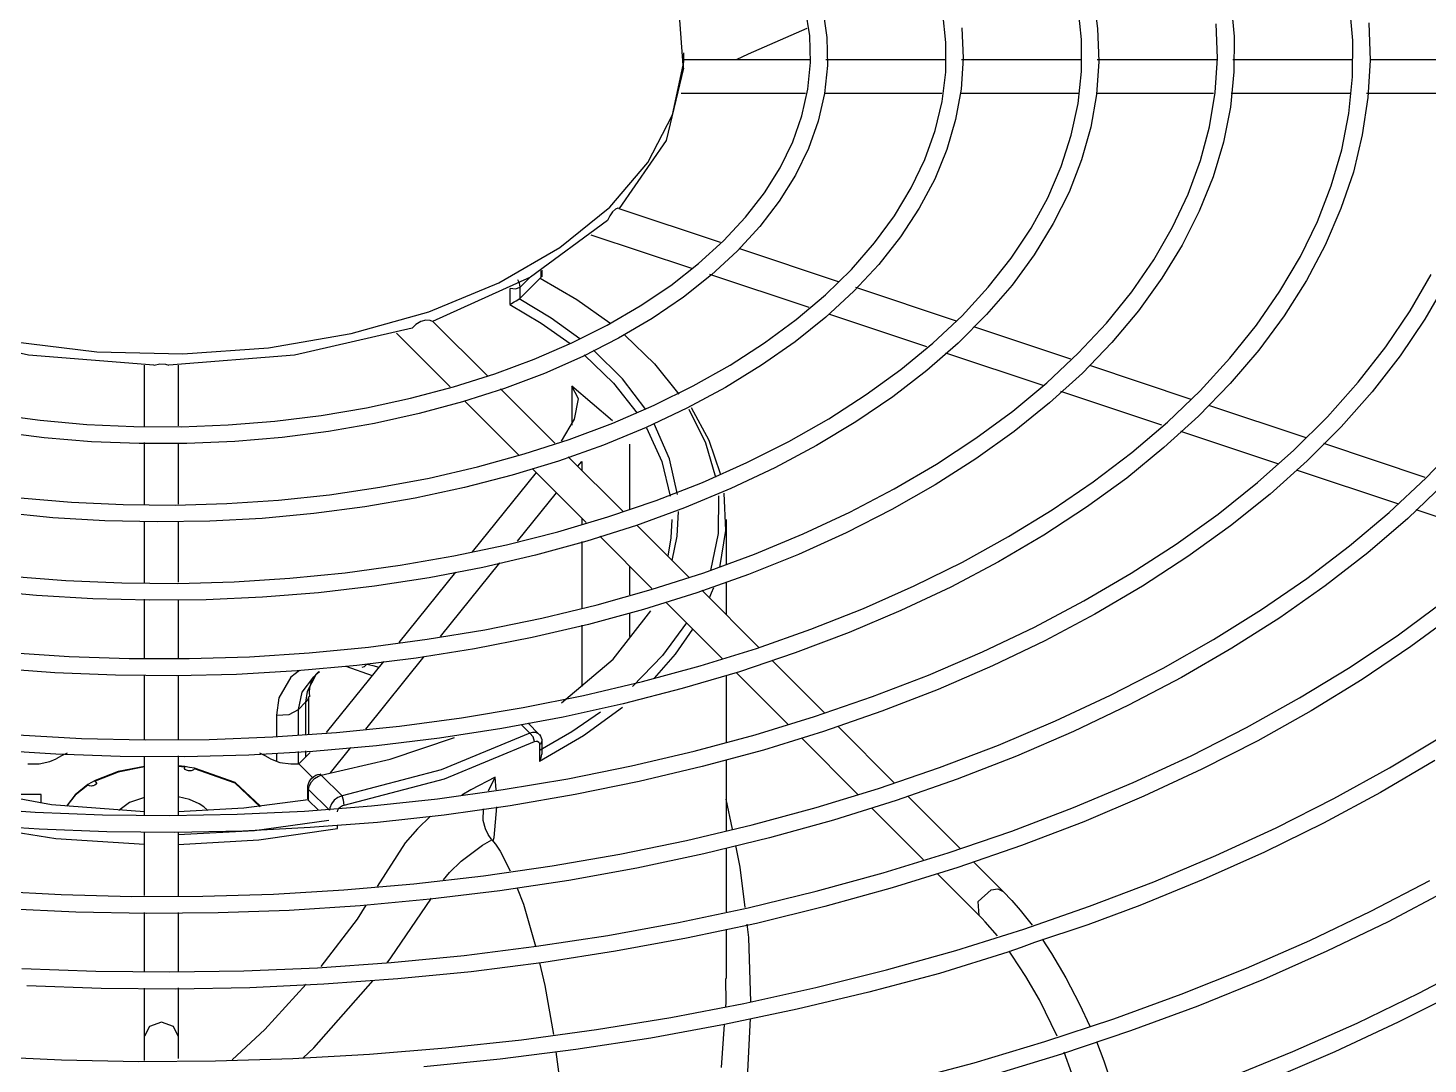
# Model space of a CAD drawing. Extents: x 594 to 813, y 174 to 240.
# Drawn here: x 759.609 to 760.645, y 205.026 to 205.793 of the extents above; entities that cross this region are included whole.
import ezdxf

# ---------------------------------------------------------------- set-up
doc = ezdxf.new("R2010")
doc.units = 0
doc.header["$MEASUREMENT"] = 0
doc.layers.add('AC.REF(S). PIPING', color=3, linetype='CONTINUOUS', lineweight=30)
doc.layers.add('LG-Product', color=3, linetype='CONTINUOUS')

# ---------------------------------------------------------------- blocks, each defined once
blk = doc.blocks.new('UW1-4')
at = {"layer": 'LG-Product', "color": 3, "linetype": 'Continuous'}
for p, q in [((3278.16, 4517.88), (3278.4, 4520.58)), ((3287.19, 4520.77), (3286.95, 4518.16)), ((3297.37, 4521.2), (3297.04, 4518.76)), ((3298.24, 4517.95), (3298.49, 4520.32)), ((3308.26, 4517.72), (3308.5, 4519.9)), ((3317.36, 4520.16), (3317.07, 4518.09)), ((3318.33, 4518.21), (3318.65, 4520.19)), ((3327.7, 4516.04), (3327.97, 4519.72)), ((3276.98, 4519.17), (3276.89, 4516.4)), ((3288.18, 4516.57), (3288.26, 4519.11)), ((3297.04, 4518.76), (3296.95, 4516.32)), ((3307.09, 4518.81), (3306.98, 4516.55)), ((3322.87, 4516.88), (3318.52, 4518.77)), ((3278.18, 4515.17), (3278.16, 4517.88)), ((3286.95, 4518.16), (3286.96, 4515.55)), ((3298.24, 4515.58), (3298.24, 4517.95)), ((3308.27, 4515.53), (3308.26, 4517.72)), ((3317.07, 4518.09), (3317.03, 4516.02)), ((3318.28, 4516.23), (3318.33, 4518.21)), ((3276.9, 4516.47), (3268.23, 4516.47)), ((3276.89, 4516.4), (3277.05, 4513.64)), ((3287.04, 4516.47), (3278.24, 4516.47)), ((3288.34, 4514.03), (3288.18, 4516.57)), ((3297.08, 4516.47), (3288.19, 4516.47)), ((3296.95, 4516.32), (3297.13, 4513.87)), ((3307.11, 4516.47), (3298.28, 4516.47)), ((3306.98, 4516.55), (3307.13, 4514.28)), ((3317.14, 4516.47), (3308.32, 4516.47)), ((3318.47, 4514.26), (3318.28, 4516.23)), ((3327.67, 4516.47), (3318.3, 4516.47)), ((3323.75, 4516.46), (3322.87, 4516.88)), ((3327.67, 4516.96), (3327.67, 4516.23)), ((3327.67, 4515.83), (3327.67, 4516.23)), ((3278.46, 4512.47), (3278.18, 4515.17)), ((3286.96, 4515.55), (3287.22, 4512.94)), ((3298.49, 4513.21), (3298.24, 4515.58)), ((3308.54, 4513.36), (3308.27, 4515.53)), ((3317.03, 4516.02), (3317.25, 4513.96)), ((3327.67, 4515.82), (3327.67, 4515.83)), ((3327.67, 4515.82), (3328.95, 4510.46)), ((3328.49, 4512.38), (3327.7, 4516.04)), ((3307.13, 4514.28), (3307.54, 4512.03)), ((3318.91, 4512.3), (3318.47, 4514.26)), ((3268.3, 4513.96), (3277.14, 4513.96)), ((3277.05, 4513.64), (3277.46, 4510.88)), ((3278.38, 4513.96), (3287.17, 4513.96)), ((3288.76, 4511.49), (3288.34, 4514.03)), ((3288.48, 4513.96), (3297.12, 4513.96)), ((3297.13, 4513.87), (3297.55, 4511.45)), ((3298.49, 4513.96), (3307.21, 4513.96)), ((3298.99, 4510.86), (3298.49, 4513.21)), ((3309.06, 4511.2), (3308.54, 4513.36)), ((3308.56, 4513.96), (3317.24, 4513.96)), ((3317.25, 4513.96), (3317.71, 4511.91)), ((3318.64, 4513.96), (3327.85, 4513.96)), ((3278.98, 4509.79), (3278.46, 4512.47)), ((3287.22, 4512.94), (3287.74, 4510.35)), ((3319.59, 4510.37), (3318.91, 4512.3)), ((3330.31, 4508.85), (3328.49, 4512.38)), ((3289.42, 4508.99), (3288.76, 4511.49)), ((3297.55, 4511.45), (3298.23, 4509.04)), ((3307.54, 4512.03), (3308.19, 4509.81)), ((3309.82, 4509.07), (3309.06, 4511.2)), ((3317.71, 4511.91), (3318.43, 4509.89)), ((3277.46, 4510.88), (3278.12, 4508.14)), ((3287.74, 4510.35), (3288.5, 4507.78)), ((3299.74, 4508.54), (3298.99, 4510.86)), ((3320.52, 4508.46), (3319.59, 4510.37)), ((3328.95, 4510.46), (3332.42, 4505.43)), ((3279.76, 4507.12), (3278.98, 4509.79)), ((3290.34, 4506.5), (3289.42, 4508.99)), ((3298.23, 4509.04), (3299.15, 4506.66)), ((3308.19, 4509.81), (3309.09, 4507.61)), ((3310.82, 4506.96), (3309.82, 4509.07)), ((3318.43, 4509.89), (3319.39, 4507.91)), ((3278.12, 4508.14), (3279.04, 4505.43)), ((3300.73, 4506.24), (3299.74, 4508.54)), ((3321.69, 4506.6), (3320.52, 4508.46)), ((3333.11, 4505.54), (3330.31, 4508.85)), ((3280.78, 4504.49), (3279.76, 4507.12)), ((3288.5, 4507.78), (3289.52, 4505.24)), ((3309.09, 4507.61), (3310.23, 4505.46)), ((3312.06, 4504.9), (3310.82, 4506.96)), ((3319.39, 4507.91), (3320.59, 4505.98)), ((3291.49, 4504.05), (3290.34, 4506.5)), ((3299.15, 4506.66), (3300.32, 4504.32)), ((3301.96, 4503.98), (3300.73, 4506.24)), ((3320.59, 4505.98), (3322.03, 4504.1)), ((3323.09, 4504.79), (3321.69, 4506.6)), ((3279.04, 4505.43), (3280.2, 4502.74)), ((3289.52, 4505.24), (3290.78, 4502.74)), ((3310.23, 4505.46), (3311.62, 4503.35)), ((3313.54, 4502.89), (3312.06, 4504.9)), ((3332.46, 4505.44), (3324.95, 4502.94)), ((3332.46, 4505.44), (3332.52, 4505.46)), ((3332.52, 4505.46), (3332.71, 4505.39)), ((3332.71, 4505.39), (3332.92, 4505.2)), ((3332.92, 4505.2), (3333.12, 4504.9)), ((3336.82, 4502.55), (3333.11, 4505.54)), ((3333.12, 4504.9), (3333.29, 4504.56)), ((3282.04, 4501.88), (3280.78, 4504.49)), ((3292.89, 4501.64), (3291.49, 4504.05)), ((3300.32, 4504.32), (3301.73, 4502.02)), ((3303.44, 4501.77), (3301.96, 4503.98)), ((3322.03, 4504.1), (3323.7, 4502.28)), ((3324.71, 4503.04), (3323.09, 4504.79)), ((3333.29, 4504.56), (3338.98, 4500.37)), ((3280.2, 4502.74), (3281.6, 4500.11)), ((3290.78, 4502.74), (3292.28, 4500.28)), ((3311.62, 4503.35), (3313.23, 4501.3)), ((3315.25, 4500.94), (3313.54, 4502.89)), ((3326.56, 4501.36), (3324.71, 4503.04)), ((3327.05, 4501), (3334.5, 4503.48)), ((3283.55, 4499.32), (3282.04, 4501.88)), ((3301.73, 4502.02), (3303.37, 4499.78)), ((3305.14, 4499.61), (3303.44, 4501.77)), ((3323.54, 4502.47), (3316.24, 4500.04)), ((3323.7, 4502.28), (3325.59, 4500.54)), ((3341.33, 4499.94), (3336.82, 4502.55)), ((3294.52, 4499.28), (3292.89, 4501.64)), ((3313.23, 4501.3), (3315.08, 4499.32)), ((3317.18, 4499.05), (3315.25, 4500.94)), ((3328.61, 4499.75), (3326.56, 4501.36)), ((3338.15, 4500.87), (3338.15, 4500.39)), ((3338.22, 4500.83), (3338.22, 4500.34)), ((3271.23, 4500.01), (3272.83, 4497.25)), ((3273.93, 4497.86), (3272.36, 4500.57)), ((3281.6, 4500.11), (3283.24, 4497.51)), ((3292.28, 4500.28), (3294.01, 4497.88)), ((3303.37, 4499.78), (3305.25, 4497.6)), ((3318.37, 4498.11), (3325.72, 4500.56)), ((3325.59, 4500.54), (3327.68, 4498.88)), ((3330.87, 4498.24), (3328.61, 4499.75)), ((3338.27, 4500.29), (3335.56, 4498.71)), ((3338.22, 4500.34), (3338.27, 4500.29)), ((3338.27, 4500.29), (3339.76, 4498.81)), ((3338.98, 4500.37), (3346.23, 4497.08)), ((3339.76, 4499.63), (3339.05, 4500.33)), ((3339.76, 4499.63), (3339.8, 4499.92)), ((3339.8, 4499.92), (3339.92, 4500.17)), ((3346.52, 4497.8), (3341.33, 4499.94)), ((3285.29, 4496.81), (3283.55, 4499.32)), ((3296.39, 4496.97), (3294.52, 4499.28)), ((3307.07, 4497.51), (3305.14, 4499.61)), ((3314.94, 4499.61), (3307.51, 4497.13)), ((3315.08, 4499.32), (3317.15, 4497.41)), ((3319.33, 4497.24), (3317.18, 4499.05)), ((3327.68, 4498.88), (3329.98, 4497.31)), ((3335.56, 4498.71), (3333.11, 4496.98)), ((3337.47, 4497.33), (3339.83, 4498.75)), ((3339.76, 4498.81), (3339.76, 4499.63)), ((3340.1, 4499.49), (3339.76, 4499.63)), ((3339.79, 4498.78), (3339.76, 4498.81)), ((3339.83, 4498.75), (3339.79, 4498.78)), ((3339.93, 4498.69), (3339.83, 4498.75)), ((3340.04, 4498.62), (3339.93, 4498.69)), ((3340.2, 4498.53), (3340.04, 4498.62)), ((3340.5, 4499.54), (3340.1, 4499.49)), ((3340.53, 4499.52), (3340.53, 4498.33)), ((3275.73, 4495.2), (3273.93, 4497.86)), ((3294.01, 4497.88), (3295.98, 4495.54)), ((3305.25, 4497.6), (3307.35, 4495.49)), ((3309.68, 4495.21), (3316.93, 4497.62)), ((3333.31, 4496.81), (3330.87, 4498.24)), ((3340.53, 4498.33), (3338.19, 4496.95)), ((3340.39, 4498.41), (3340.2, 4498.53)), ((3340.53, 4498.33), (3340.39, 4498.41)), ((3340.53, 4498.33), (3340.53, 4498.33)), ((3352.25, 4496.19), (3346.52, 4497.8)), ((3272.83, 4497.25), (3274.66, 4494.53)), ((3283.24, 4497.51), (3285.12, 4494.97)), ((3287.26, 4494.36), (3285.29, 4496.81)), ((3298.48, 4494.73), (3296.39, 4496.97)), ((3306.23, 4496.7), (3299.04, 4494.31)), ((3309.22, 4495.49), (3307.07, 4497.51)), ((3317.15, 4497.41), (3319.42, 4495.58)), ((3321.67, 4495.5), (3319.33, 4497.24)), ((3329.98, 4497.31), (3332.47, 4495.85)), ((3335.93, 4495.5), (3333.31, 4496.81)), ((3335.35, 4495.8), (3337.47, 4497.33)), ((3338.19, 4496.95), (3336.06, 4495.46)), ((3346.21, 4497.09), (3342.16, 4493.05)), ((3346.23, 4497.08), (3346.41, 4497.15)), ((3346.41, 4497.15), (3346.74, 4497.17)), ((3346.74, 4497.17), (3347.11, 4497.07)), ((3347.11, 4497.07), (3347.46, 4496.86)), ((3347.46, 4496.86), (3347.74, 4496.58)), ((3347.74, 4496.58), (3356.45, 4494.58)), ((3376.13, 4494.58), (3384.84, 4496.58)), ((3295.98, 4495.54), (3298.17, 4493.27)), ((3307.35, 4495.49), (3309.67, 4493.46)), ((3311.59, 4493.53), (3309.22, 4495.49)), ((3319.42, 4495.58), (3321.9, 4493.84)), ((3324.22, 4493.86), (3321.67, 4495.5)), ((3332, 4496.07), (3329.81, 4493.95)), ((3332.47, 4495.85), (3335.13, 4494.49)), ((3338.71, 4494.29), (3335.93, 4495.5)), ((3344.92, 4492.25), (3348.89, 4496.23)), ((3358.37, 4495.13), (3352.25, 4496.19)), ((3377.31, 4495.59), (3371.07, 4494.83)), ((3274.66, 4494.53), (3276.72, 4491.88)), ((3277.77, 4492.59), (3275.73, 4495.2)), ((3285.12, 4494.97), (3287.24, 4492.49)), ((3300.79, 4492.55), (3298.48, 4494.73)), ((3301.07, 4492.34), (3308.27, 4494.74)), ((3332.19, 4492.83), (3334.34, 4494.96)), ((3335.02, 4494.61), (3332.84, 4492.51)), ((3335.13, 4494.49), (3337.95, 4493.24)), ((3356.45, 4494.58), (3365.74, 4493.84)), ((3364.7, 4494.68), (3358.37, 4495.13)), ((3371.07, 4494.83), (3364.7, 4494.68)), ((3366.84, 4493.84), (3376.13, 4494.58)), ((3289.46, 4491.96), (3287.26, 4494.36)), ((3297.65, 4493.84), (3290.15, 4491.34)), ((3309.67, 4493.46), (3312.19, 4491.51)), ((3314.16, 4491.67), (3311.59, 4493.53)), ((3321.9, 4493.84), (3324.57, 4492.2)), ((3326.95, 4492.32), (3324.22, 4493.86)), ((3329.81, 4493.95), (3328.01, 4491.71)), ((3341.63, 4493.2), (3338.71, 4494.29)), ((3365.04, 4493.85), (3365.04, 4489.37)), ((3366, 4493.92), (3365.74, 4493.84)), ((3366.42, 4493.94), (3366, 4493.92)), ((3366.83, 4493.85), (3366.42, 4493.94)), ((3366.84, 4493.84), (3366.83, 4493.85)), ((3367.55, 4489.33), (3367.55, 4493.85)), ((3280.03, 4490.04), (3277.77, 4492.59)), ((3287.24, 4492.49), (3289.57, 4490.09)), ((3298.17, 4493.27), (3300.59, 4491.07)), ((3303.32, 4490.46), (3300.79, 4492.55)), ((3330.47, 4490.58), (3332.19, 4492.83)), ((3332.84, 4492.51), (3331.09, 4490.29)), ((3337.95, 4493.24), (3340.92, 4492.12)), ((3344.69, 4492.24), (3341.63, 4493.2)), ((3276.72, 4491.88), (3279.02, 4489.29)), ((3291.88, 4489.64), (3289.46, 4491.96)), ((3292.28, 4489.41), (3299.77, 4491.91)), ((3312.19, 4491.51), (3314.92, 4489.66)), ((3316.92, 4489.89), (3314.16, 4491.67)), ((3324.57, 4492.2), (3327.42, 4490.67)), ((3329.85, 4490.89), (3326.95, 4492.32)), ((3332.93, 4489.73), (3335.94, 4492.3)), ((3335.45, 4491.37), (3335.94, 4492.3)), ((3335.74, 4489.86), (3335.45, 4491.37)), ((3335.94, 4492.3), (3335.94, 4489.41)), ((3341.22, 4492.1), (3337.19, 4488.07)), ((3340.92, 4492.12), (3344.01, 4491.13)), ((3347.86, 4491.4), (3344.69, 4492.24)), ((3351.13, 4490.7), (3347.86, 4491.4)), ((3288.83, 4490.9), (3281.63, 4488.5)), ((3300.59, 4491.07), (3303.21, 4488.95)), ((3306.04, 4488.44), (3303.32, 4490.46)), ((3325.78, 4488.29), (3327.07, 4490.7)), ((3327.28, 4490.6), (3326.05, 4488.11)), ((3327.42, 4490.67), (3330.43, 4489.25)), ((3332.91, 4489.56), (3329.85, 4490.89)), ((3339.84, 4487.18), (3343.85, 4491.18)), ((3344.01, 4491.13), (3347.22, 4490.27)), ((3354.48, 4490.14), (3351.13, 4490.7)), ((3279.02, 4489.29), (3281.54, 4486.77)), ((3282.52, 4487.57), (3280.03, 4490.04)), ((3289.57, 4490.09), (3292.13, 4487.75)), ((3294.52, 4487.39), (3291.88, 4489.64)), ((3314.92, 4489.66), (3317.83, 4487.9)), ((3319.87, 4488.21), (3316.92, 4489.89)), ((3328.7, 4486.93), (3329.83, 4489.52)), ((3336.12, 4488.36), (3332.91, 4489.56)), ((3336.7, 4488.24), (3335.74, 4489.86)), ((3347.22, 4490.27), (3350.53, 4489.54)), ((3350.53, 4489.54), (3353.92, 4488.95)), ((3357.9, 4489.72), (3354.48, 4490.14)), ((3361.35, 4489.44), (3357.9, 4489.72)), ((3364.84, 4489.3), (3361.35, 4489.44)), ((3368.33, 4489.32), (3364.84, 4489.3)), ((3371.81, 4489.47), (3368.33, 4489.32)), ((3375.26, 4489.78), (3371.81, 4489.47)), ((3378.66, 4490.22), (3375.26, 4489.78)), ((3283.72, 4486.56), (3290.89, 4488.95)), ((3303.21, 4488.95), (3306.04, 4486.93)), ((3308.97, 4486.52), (3306.04, 4488.44)), ((3324.94, 4485.81), (3325.78, 4488.29)), ((3330.42, 4489.21), (3329.28, 4486.72)), ((3330.43, 4489.25), (3333.6, 4487.94)), ((3339.46, 4487.28), (3336.12, 4488.36)), ((3353.92, 4488.95), (3357.37, 4488.51)), ((3357.37, 4488.51), (3360.87, 4488.21)), ((3371.46, 4488.19), (3374.96, 4488.48)), ((3374.96, 4488.48), (3378.42, 4488.92)), ((3272.73, 4485.52), (3270.22, 4488.15)), ((3280.32, 4488.07), (3272.83, 4485.57)), ((3285.22, 4485.16), (3282.52, 4487.57)), ((3292.13, 4487.75), (3294.89, 4485.5)), ((3297.36, 4485.23), (3294.52, 4487.39)), ((3317.83, 4487.9), (3320.92, 4486.26)), ((3322.99, 4486.64), (3319.87, 4488.21)), ((3326.05, 4488.11), (3325.3, 4485.57)), ((3331.64, 4483.22), (3331.64, 4488.01)), ((3333.6, 4487.94), (3336.91, 4486.76)), ((3342.92, 4486.32), (3339.46, 4487.28)), ((3360.87, 4488.21), (3364.4, 4488.06)), ((3364.4, 4488.06), (3367.93, 4488.05)), ((3365.04, 4488.07), (3365.04, 4483.58)), ((3367.55, 4483.55), (3367.55, 4488.12)), ((3367.93, 4488.05), (3371.46, 4488.19)), ((3281.54, 4486.77), (3284.27, 4484.32)), ((3306.04, 4486.93), (3309.06, 4485)), ((3312.08, 4484.7), (3308.97, 4486.52)), ((3320.92, 4486.26), (3324.18, 4484.72)), ((3326.27, 4485.18), (3322.99, 4486.64)), ((3328.12, 4484.29), (3328.7, 4486.93)), ((3329.28, 4486.72), (3328.66, 4484.16)), ((3336.2, 4487.08), (3332.17, 4483.05)), ((3334.86, 4482.2), (3338.86, 4486.2)), ((3335.49, 4486.37), (3335.19, 4486.73)), ((3335.19, 4486.73), (3335.19, 4486.08)), ((3336.91, 4486.76), (3340.34, 4485.71)), ((3346.48, 4485.5), (3342.92, 4486.32)), ((3275.47, 4482.96), (3272.73, 4485.52)), ((3274.83, 4483.59), (3282.33, 4486.09)), ((3288.13, 4482.84), (3285.22, 4485.16)), ((3294.89, 4485.5), (3297.86, 4483.34)), ((3300.39, 4483.15), (3297.36, 4485.23)), ((3329.7, 4483.84), (3326.27, 4485.18)), ((3338.58, 4485.91), (3343.31, 4480.05)), ((3340.34, 4485.71), (3343.88, 4484.8)), ((3350.13, 4484.82), (3346.48, 4485.5)), ((3271.37, 4485.12), (3274.1, 4482.5)), ((3284.27, 4484.32), (3287.22, 4481.96)), ((3309.06, 4485), (3312.26, 4483.17)), ((3315.37, 4482.98), (3312.08, 4484.7)), ((3324.18, 4484.72), (3327.59, 4483.3)), ((3324.55, 4481.63), (3324.66, 4484.39)), ((3325.09, 4484.18), (3325.1, 4481.41)), ((3339.96, 4480.83), (3337.07, 4484.41)), ((3343.88, 4484.8), (3347.52, 4484.01)), ((3353.85, 4484.27), (3350.13, 4484.82)), ((3357.62, 4483.87), (3353.85, 4484.27)), ((3266.35, 4480.77), (3273.47, 4483.14)), ((3297.86, 4483.34), (3301.02, 4481.27)), ((3303.62, 4481.17), (3300.39, 4483.15)), ((3312.26, 4483.17), (3315.63, 4481.45)), ((3327.59, 4483.3), (3331.14, 4482)), ((3333.27, 4482.62), (3329.7, 4483.84)), ((3347.52, 4484.01), (3351.24, 4483.37)), ((3351.24, 4483.37), (3355.02, 4482.87)), ((3361.44, 4483.62), (3357.62, 4483.87)), ((3365.27, 4483.5), (3361.44, 4483.62)), ((3369.11, 4483.54), (3365.27, 4483.5)), ((3372.93, 4483.72), (3369.11, 4483.54)), ((3376.73, 4484.04), (3372.93, 4483.72)), ((3274.1, 4482.5), (3277.05, 4479.97)), ((3278.42, 4480.48), (3275.47, 4482.96)), ((3291.24, 4480.61), (3288.13, 4482.84)), ((3318.82, 4481.37), (3315.37, 4482.98)), ((3324.52, 4482.43), (3324.52, 4479.14)), ((3328.14, 4481.2), (3328.04, 4483.02)), ((3328.54, 4482.43), (3328.61, 4481.07)), ((3336.96, 4481.53), (3333.27, 4482.62)), ((3335.19, 4482.53), (3335.19, 4482.09)), ((3355.02, 4482.87), (3358.85, 4482.52)), ((3358.85, 4482.52), (3362.71, 4482.31)), ((3362.71, 4482.31), (3366.59, 4482.25)), ((3365.04, 4482.31), (3365.04, 4477.79)), ((3366.59, 4482.25), (3370.47, 4482.33)), ((3367.55, 4477.76), (3367.55, 4482.32)), ((3370.47, 4482.33), (3374.32, 4482.56)), ((3374.32, 4482.56), (3378.15, 4482.94)), ((3287.22, 4481.96), (3290.37, 4479.69)), ((3301.02, 4481.27), (3304.37, 4479.3)), ((3307.03, 4479.29), (3303.62, 4481.17)), ((3315.63, 4481.45), (3319.17, 4479.85)), ((3322.43, 4479.87), (3318.82, 4481.37)), ((3324.98, 4478.88), (3324.55, 4481.63)), ((3325.1, 4481.41), (3325.67, 4478.66)), ((3331.12, 4482.01), (3327.28, 4478.17)), ((3328.51, 4479.39), (3328.14, 4481.2)), ((3328.61, 4481.07), (3328.83, 4479.71)), ((3330.01, 4477.34), (3333.86, 4481.2)), ((3331.14, 4482), (3334.82, 4480.83)), ((3340.77, 4480.56), (3336.96, 4481.53)), ((3277.05, 4479.97), (3280.2, 4477.52)), ((3281.57, 4478.08), (3278.42, 4480.48)), ((3294.55, 4478.46), (3291.24, 4480.61)), ((3334.82, 4480.83), (3338.61, 4479.79)), ((3335.19, 4480.8), (3335.19, 4475.87)), ((3344.66, 4479.74), (3340.77, 4480.56)), ((3290.37, 4479.69), (3293.71, 4477.51)), ((3304.37, 4479.3), (3307.9, 4477.44)), ((3310.61, 4477.52), (3307.03, 4479.29)), ((3319.17, 4479.85), (3322.86, 4478.36)), ((3326.18, 4478.5), (3322.43, 4479.87)), ((3331.64, 4476.85), (3331.64, 4478.98)), ((3338.61, 4479.79), (3342.51, 4478.89)), ((3345.64, 4473.79), (3341.25, 4479.24)), ((3348.64, 4479.05), (3344.66, 4479.74)), ((3352.69, 4478.5), (3348.64, 4479.05)), ((3284.92, 4475.77), (3281.57, 4478.08)), ((3298.05, 4476.42), (3294.55, 4478.46)), ((3322.86, 4478.36), (3326.68, 4477)), ((3330.06, 4477.25), (3326.18, 4478.5)), ((3342.51, 4478.89), (3346.49, 4478.13)), ((3344.53, 4478.54), (3348.74, 4473.33)), ((3346.49, 4478.13), (3350.54, 4477.5)), ((3356.79, 4478.09), (3352.69, 4478.5)), ((3360.92, 4477.83), (3356.79, 4478.09)), ((3373.37, 4477.92), (3369.22, 4477.74)), ((3377.49, 4478.24), (3373.37, 4477.92)), ((3280.2, 4477.52), (3283.56, 4475.17)), ((3293.71, 4477.51), (3297.24, 4475.44)), ((3307.9, 4477.44), (3311.59, 4475.7)), ((3314.36, 4475.86), (3310.61, 4477.52)), ((3326.32, 4477.21), (3322.09, 4472.97)), ((3324.52, 4477.81), (3324.52, 4475.41)), ((3325.59, 4477.02), (3325.44, 4477.41)), ((3325.75, 4476.64), (3325.59, 4477.02)), ((3326.68, 4477), (3330.63, 4475.77)), ((3334.06, 4476.13), (3330.06, 4477.25)), ((3350.54, 4477.5), (3354.66, 4477.02)), ((3354.66, 4477.02), (3358.81, 4476.69)), ((3365.07, 4477.71), (3360.92, 4477.83)), ((3369.22, 4477.74), (3365.07, 4477.71)), ((3375.54, 4476.81), (3379.68, 4477.21)), ((3274.79, 4473.91), (3271.43, 4476.39)), ((3301.72, 4474.48), (3298.05, 4476.42)), ((3318.25, 4474.32), (3314.36, 4475.86)), ((3324.82, 4472.16), (3328.98, 4476.32)), ((3338.16, 4475.14), (3334.06, 4476.13)), ((3358.81, 4476.69), (3362.99, 4476.5)), ((3362.99, 4476.5), (3367.18, 4476.46)), ((3365.04, 4476.51), (3365.04, 4472.2)), ((3367.18, 4476.46), (3371.37, 4476.56)), ((3367.55, 4472.16), (3367.55, 4476.53)), ((3371.37, 4476.56), (3375.54, 4476.81)), ((3270.48, 4475.54), (3273.87, 4473.03)), ((3283.56, 4475.17), (3287.11, 4472.91)), ((3288.46, 4473.55), (3284.92, 4475.77)), ((3297.24, 4475.44), (3300.94, 4473.47)), ((3311.59, 4475.7), (3315.43, 4474.07)), ((3327.46, 4474.79), (3329.23, 4472.38)), ((3332.87, 4472.11), (3330.1, 4475.68)), ((3330.63, 4475.77), (3334.7, 4474.67)), ((3331.64, 4473.79), (3331.64, 4475.52)), ((3342.36, 4474.28), (3338.16, 4475.14)), ((3278.35, 4471.52), (3274.79, 4473.91)), ((3305.55, 4472.65), (3301.72, 4474.48)), ((3315.43, 4474.07), (3319.42, 4472.56)), ((3322.28, 4472.9), (3318.25, 4474.32)), ((3328.26, 4472.47), (3326.97, 4474.31)), ((3334.7, 4474.67), (3338.86, 4473.7)), ((3335.19, 4474.62), (3335.19, 4470.09)), ((3346.63, 4473.57), (3342.36, 4474.28)), ((3273.87, 4473.03), (3277.46, 4470.61)), ((3287.11, 4472.91), (3290.84, 4470.75)), ((3292.19, 4471.44), (3288.46, 4473.55)), ((3300.94, 4473.47), (3304.81, 4471.61)), ((3326.43, 4471.61), (3322.28, 4472.9)), ((3338.86, 4473.7), (3343.12, 4472.87)), ((3343.12, 4472.87), (3347.44, 4472.18)), ((3350.97, 4472.99), (3346.63, 4473.57)), ((3355.36, 4472.56), (3350.97, 4472.99)), ((3309.55, 4470.93), (3305.55, 4472.65)), ((3321.15, 4472.03), (3317.24, 4468.12)), ((3319.42, 4472.56), (3323.54, 4471.17)), ((3329.81, 4470.7), (3328.26, 4472.47)), ((3329.23, 4472.38), (3331.45, 4470.09)), ((3336.7, 4468.87), (3332.87, 4472.11)), ((3351.18, 4466.93), (3346.86, 4472.29)), ((3347.44, 4472.18), (3351.83, 4471.64)), ((3349.87, 4471.92), (3354.1, 4466.68)), ((3351.1, 4471.74), (3350.65, 4471.63)), ((3351.28, 4471.55), (3351.1, 4471.74)), ((3359.78, 4472.28), (3355.36, 4472.56)), ((3364.23, 4472.14), (3359.78, 4472.28)), ((3368.68, 4472.14), (3364.23, 4472.14)), ((3373.12, 4472.29), (3368.68, 4472.14)), ((3377.55, 4472.59), (3373.12, 4472.29)), ((3282.1, 4469.23), (3278.35, 4471.52)), ((3290.84, 4470.75), (3294.75, 4468.7)), ((3296.09, 4469.43), (3292.19, 4471.44)), ((3304.81, 4471.61), (3308.83, 4469.87)), ((3313.69, 4469.33), (3309.55, 4470.93)), ((3319.95, 4467.29), (3323.77, 4471.11)), ((3323.54, 4471.17), (3327.78, 4469.92)), ((3324.52, 4470.9), (3324.52, 4465.97)), ((3330.7, 4470.44), (3326.43, 4471.61)), ((3350.65, 4471.63), (3350.2, 4471.52)), ((3352.65, 4471.59), (3350.71, 4470.9)), ((3351.45, 4471.51), (3351.28, 4471.55)), ((3351.83, 4471.64), (3356.26, 4471.24)), ((3354.6, 4471.16), (3354.87, 4470.95)), ((3354.64, 4471.19), (3354.65, 4471.19)), ((3354.65, 4471.19), (3354.65, 4471.19)), ((3354.65, 4471.19), (3355.14, 4470.66)), ((3354.87, 4470.95), (3355.52, 4469.7)), ((3355.88, 4469.66), (3355.01, 4470.79)), ((3355.14, 4470.66), (3355.34, 4469.99)), ((3356.08, 4471.26), (3356.73, 4470.76)), ((3356.26, 4471.24), (3360.73, 4470.98)), ((3356.73, 4470.76), (3357.6, 4469.23)), ((3360.73, 4470.98), (3365.21, 4470.87)), ((3365.04, 4470.88), (3365.04, 4466.19)), ((3365.21, 4470.87), (3369.69, 4470.91)), ((3367.55, 4466.13), (3367.55, 4470.93)), ((3369.69, 4470.91), (3374.17, 4471.09)), ((3374.17, 4471.09), (3378.62, 4471.43)), ((3277.46, 4470.61), (3281.24, 4468.28)), ((3308.83, 4469.87), (3313.01, 4468.25)), ((3327.78, 4469.92), (3332.14, 4468.8)), ((3335.08, 4469.41), (3330.7, 4470.44)), ((3355.34, 4469.99), (3355.37, 4469.66)), ((3355.37, 4469.66), (3355.34, 4469.32)), ((3355.52, 4469.7), (3355.63, 4468.91)), ((3356.15, 4468.39), (3355.88, 4469.66)), ((3286.03, 4467.04), (3282.1, 4469.23)), ((3294.75, 4468.7), (3298.82, 4466.76)), ((3300.15, 4467.53), (3296.09, 4469.43)), ((3317.97, 4467.86), (3313.69, 4469.33)), ((3332.14, 4468.8), (3336.58, 4467.81)), ((3339.54, 4468.52), (3335.08, 4469.41)), ((3355.42, 4469.34), (3355.42, 4466.57)), ((3355.42, 4469.34), (3355.47, 4469.12)), ((3355.47, 4469.12), (3355.63, 4468.91)), ((3355.63, 4468.91), (3356.15, 4468.39)), ((3355.63, 4468.91), (3355.63, 4466.55)), ((3357.6, 4469.23), (3357.79, 4467.97)), ((3281.24, 4468.28), (3285.2, 4466.07)), ((3304.37, 4465.75), (3300.15, 4467.53)), ((3313.01, 4468.25), (3317.31, 4466.75)), ((3322.37, 4466.51), (3317.97, 4467.86)), ((3335.06, 4466.45), (3332.18, 4468.54)), ((3333.8, 4468.17), (3335.94, 4466.72)), ((3336.58, 4467.81), (3341.12, 4466.97)), ((3344.09, 4467.76), (3339.54, 4468.52)), ((3348.69, 4467.15), (3344.09, 4467.76)), ((3356.15, 4466.51), (3356.15, 4468.39)), ((3356.85, 4468.02), (3356.15, 4468.39)), ((3357.79, 4467.97), (3356.85, 4468.02)), ((3357.79, 4467.97), (3357.79, 4466.37)), ((3290.13, 4464.96), (3286.03, 4467.04)), ((3298.82, 4466.76), (3303.05, 4464.93)), ((3316.26, 4467.14), (3312.08, 4462.96)), ((3317.31, 4466.75), (3321.75, 4465.38)), ((3326.89, 4465.29), (3322.37, 4466.51)), ((3335.94, 4466.72), (3338.27, 4465.38)), ((3338.33, 4466.52), (3338.25, 4466.41)), ((3338.35, 4466.53), (3338.33, 4466.52)), ((3338.37, 4466.55), (3338.35, 4466.53)), ((3339.17, 4467.36), (3338.37, 4466.55)), ((3338.37, 4466.55), (3338.39, 4466.58)), ((3338.39, 4466.58), (3338.6, 4466.68)), ((3338.6, 4466.68), (3338.85, 4466.68)), ((3338.8, 4466.35), (3339.03, 4466.62)), ((3338.85, 4466.68), (3339.03, 4466.62)), ((3339.67, 4467.26), (3339.03, 4466.62)), ((3339.03, 4466.62), (3345.59, 4463.91)), ((3341.12, 4466.97), (3345.72, 4466.26)), ((3353.35, 4466.67), (3348.69, 4467.15)), ((3358.04, 4466.35), (3353.35, 4466.67)), ((3376.92, 4466.5), (3372.21, 4466.24)), ((3275.44, 4464.07), (3271.51, 4466.44)), ((3285.2, 4466.07), (3289.33, 4463.96)), ((3308.74, 4464.09), (3304.37, 4465.75)), ((3314.77, 4462.1), (3318.94, 4466.28)), ((3338.32, 4464.56), (3335.06, 4466.45)), ((3338.16, 4466.16), (3338.15, 4466.04)), ((3338.15, 4466.04), (3338.15, 4466.02)), ((3338.15, 4466.02), (3338.16, 4466)), ((3338.15, 4466), (3338.15, 4465.07)), ((3338.19, 4465.88), (3338.15, 4466)), ((3338.2, 4466.29), (3338.16, 4466.16)), ((3338.32, 4465.78), (3338.19, 4465.88)), ((3338.25, 4466.41), (3338.2, 4466.29)), ((3338.37, 4465.96), (3338.32, 4465.86)), ((3338.32, 4465.86), (3338.32, 4465.78)), ((3338.32, 4465.78), (3338.32, 4464.56)), ((3338.46, 4466.03), (3338.37, 4465.96)), ((3338.57, 4466.04), (3338.46, 4466.03)), ((3338.7, 4466), (3338.57, 4466.04)), ((3338.7, 4466), (3338.8, 4466.35)), ((3345.34, 4463.25), (3338.7, 4466)), ((3349.37, 4464.71), (3344.62, 4466.31)), ((3345.72, 4466.26), (3350.38, 4465.7)), ((3350.38, 4465.7), (3355.09, 4465.28)), ((3353.79, 4463.7), (3352.29, 4465.56)), ((3362.76, 4466.17), (3358.04, 4466.35)), ((3367.49, 4466.13), (3362.76, 4466.17)), ((3372.21, 4466.24), (3367.49, 4466.13)), ((3272.09, 4464.6), (3276.12, 4462.24)), ((3294.4, 4462.99), (3290.13, 4464.96)), ((3303.05, 4464.93), (3307.42, 4463.23)), ((3321.75, 4465.38), (3326.29, 4464.15)), ((3324.52, 4464.66), (3324.52, 4459.42)), ((3331.51, 4464.2), (3326.89, 4465.29)), ((3338.19, 4464.82), (3338.15, 4465.07)), ((3338.31, 4464.56), (3338.19, 4464.82)), ((3338.32, 4464.56), (3338.31, 4464.56)), ((3354.47, 4463.53), (3349.37, 4464.71)), ((3355.09, 4465.28), (3359.82, 4465.01)), ((3356.13, 4464.36), (3355.3, 4465.2)), ((3355.63, 4465.31), (3355.63, 4464.87)), ((3356.15, 4464.36), (3356.15, 4465.28)), ((3357.53, 4464.47), (3356.71, 4464.35)), ((3358.23, 4464.74), (3357.53, 4464.47)), ((3357.79, 4465.16), (3357.79, 4464.57)), ((3358.23, 4464.74), (3358.62, 4464.94)), ((3358.62, 4464.94), (3359.02, 4465.14)), ((3359.82, 4465.01), (3364.58, 4464.88)), ((3364.58, 4464.88), (3369.34, 4464.9)), ((3365.04, 4464.95), (3365.04, 4460.56)), ((3367.55, 4460.59), (3367.55, 4464.92)), ((3369.34, 4464.9), (3374.09, 4465.07)), ((3373.26, 4465.15), (3373.68, 4464.95)), ((3373.68, 4464.95), (3374.08, 4464.74)), ((3374.54, 4464.54), (3374.08, 4464.74)), ((3374.09, 4465.07), (3378.82, 4465.38)), ((3375.33, 4464.37), (3374.54, 4464.54)), ((3279.56, 4461.79), (3275.44, 4464.07)), ((3289.33, 4463.96), (3293.62, 4461.96)), ((3313.24, 4462.54), (3308.74, 4464.09)), ((3326.29, 4464.15), (3330.94, 4463.05)), ((3336.22, 4463.26), (3331.51, 4464.2)), ((3345.59, 4463.91), (3352.93, 4461.99)), ((3352.93, 4461.99), (3354.47, 4463.53)), ((3354.47, 4463.53), (3354.52, 4463.59)), ((3354.68, 4463.45), (3354.47, 4463.53)), ((3354.52, 4463.59), (3354.56, 4463.61)), ((3354.71, 4463.57), (3354.56, 4463.6)), ((3354.97, 4463.27), (3354.68, 4463.45)), ((3354.86, 4463.51), (3354.71, 4463.57)), ((3355.02, 4463.42), (3354.86, 4463.51)), ((3355.16, 4463.3), (3355.02, 4463.42)), ((3356.13, 4464.36), (3355.11, 4463.34)), ((3356.71, 4464.35), (3356.13, 4464.36)), ((3360.83, 4462.97), (3363.85, 4464.04)), ((3360.83, 4462.93), (3363.85, 4463.99)), ((3363.84, 4464), (3363.91, 4463.92)), ((3363.85, 4464.04), (3364.21, 4464.1)), ((3363.85, 4463.99), (3363.91, 4463.92)), ((3363.91, 4463.92), (3364.02, 4463.86)), ((3363.91, 4463.92), (3364.02, 4463.87)), ((3364.02, 4463.87), (3364.09, 4463.85)), ((3364.02, 4463.86), (3364.16, 4463.84)), ((3364.09, 4463.85), (3364.16, 4463.84)), ((3364.16, 4463.84), (3364.3, 4463.84)), ((3364.16, 4463.84), (3364.3, 4463.84)), ((3364.21, 4464.1), (3364.57, 4464.15)), ((3364.3, 4463.84), (3364.43, 4463.88)), ((3364.3, 4463.84), (3364.43, 4463.88)), ((3364.43, 4463.88), (3364.53, 4463.94)), ((3364.43, 4463.88), (3364.49, 4463.91)), ((3364.49, 4463.91), (3364.53, 4463.94)), ((3364.53, 4463.94), (3364.58, 4464.03)), ((3364.53, 4463.94), (3364.58, 4464.02)), ((3364.57, 4464.15), (3364.8, 4464.18)), ((3364.57, 4464.11), (3364.8, 4464.13)), ((3364.58, 4464.02), (3364.57, 4464.11)), ((3364.58, 4464.03), (3364.57, 4464.11)), ((3364.8, 4464.18), (3365.04, 4464.2)), ((3364.8, 4464.13), (3365.04, 4464.15)), ((3367.55, 4464.17), (3369.5, 4463.79)), ((3367.55, 4464.13), (3369.5, 4463.75)), ((3369.5, 4463.79), (3371.2, 4463.12)), ((3369.5, 4463.75), (3371.2, 4463.08)), ((3376.17, 4464.36), (3375.33, 4464.37)), ((3298.82, 4461.13), (3294.4, 4462.99)), ((3307.42, 4463.23), (3311.93, 4461.65)), ((3317.86, 4461.13), (3313.24, 4462.54)), ((3330.94, 4463.05), (3335.68, 4462.08)), ((3341, 4462.45), (3336.22, 4463.26)), ((3345.86, 4461.78), (3341, 4462.45)), ((3341.53, 4462.44), (3341.6, 4463.38)), ((3341.6, 4463.38), (3343.4, 4462.43)), ((3341.6, 4463.37), (3341.6, 4463.38)), ((3342.08, 4462.41), (3341.6, 4463.37)), ((3342.1, 4462.35), (3342.08, 4462.41)), ((3343.4, 4462.43), (3344.06, 4462.05)), ((3352.77, 4461.31), (3345.34, 4463.25)), ((3355.4, 4462.47), (3353.85, 4460.93)), ((3355.19, 4463.03), (3354.97, 4463.27)), ((3355.27, 4463.17), (3355.16, 4463.3)), ((3355.34, 4462.76), (3355.19, 4463.03)), ((3355.36, 4463.03), (3355.27, 4463.17)), ((3355.4, 4462.47), (3355.34, 4462.76)), ((3355.42, 4462.89), (3355.36, 4463.03)), ((3355.4, 4462.47), (3355.45, 4462.54)), ((3355.4, 4461.65), (3355.4, 4462.47)), ((3355.45, 4462.74), (3355.42, 4462.89)), ((3355.45, 4462.68), (3355.45, 4462.74)), ((3355.45, 4462.62), (3355.45, 4462.68)), ((3355.45, 4462.54), (3355.46, 4462.62)), ((3355.46, 4461.78), (3355.46, 4462.62)), ((3358.99, 4461.24), (3360.83, 4462.97)), ((3358.99, 4461.19), (3360.83, 4462.93)), ((3371.13, 4463.01), (3371.1, 4462.93)), ((3371.13, 4463.01), (3371.1, 4462.93)), ((3371.1, 4462.93), (3371.12, 4462.85)), ((3371.1, 4462.93), (3371.1, 4462.89)), ((3371.1, 4462.89), (3371.13, 4462.85)), ((3371.12, 4462.85), (3371.21, 4462.78)), ((3371.21, 4463.08), (3371.13, 4463.01)), ((3371.21, 4463.08), (3371.13, 4463.01)), ((3371.13, 4462.85), (3371.21, 4462.78)), ((3371.2, 4463.12), (3371.47, 4462.97)), ((3371.21, 4462.78), (3371.33, 4462.73)), ((3371.21, 4462.78), (3371.33, 4462.73)), ((3371.33, 4462.73), (3371.47, 4462.71)), ((3371.33, 4462.73), (3371.4, 4462.72)), ((3371.4, 4462.72), (3371.47, 4462.71)), ((3371.47, 4462.97), (3371.73, 4462.82)), ((3371.47, 4462.71), (3371.62, 4462.73)), ((3371.47, 4462.71), (3371.62, 4462.73)), ((3371.62, 4462.73), (3371.74, 4462.78)), ((3371.62, 4462.73), (3371.74, 4462.78)), ((3371.73, 4462.82), (3372.68, 4462.07)), ((3371.73, 4462.77), (3372.66, 4462.04)), ((3381.02, 4462.57), (3374.42, 4461.35)), ((3276.12, 4462.24), (3280.33, 4459.98)), ((3283.84, 4459.63), (3279.56, 4461.79)), ((3293.62, 4461.96), (3298.07, 4460.08)), ((3311.08, 4461.97), (3307.21, 4458.09)), ((3311.93, 4461.65), (3316.57, 4460.2)), ((3324.06, 4459.53), (3324.52, 4461.75)), ((3335.68, 4462.08), (3340.49, 4461.26)), ((3350.76, 4461.25), (3345.86, 4461.78)), ((3352.77, 4461.31), (3352.82, 4461.68)), ((3352.82, 4461.68), (3352.93, 4461.99)), ((3352.93, 4461.99), (3353.24, 4461.86)), ((3353.24, 4461.86), (3353.51, 4461.66)), ((3353.51, 4461.66), (3353.72, 4461.4)), ((3353.72, 4461.4), (3353.83, 4461.11)), ((3354.7, 4460.96), (3355.4, 4461.65)), ((3355.42, 4461.68), (3355.4, 4461.65)), ((3355.44, 4461.72), (3355.42, 4461.68)), ((3360.19, 4461.1), (3355.44, 4461.72)), ((3363.15, 4461.17), (3363.49, 4461.39)), ((3363.49, 4461.39), (3364.21, 4461.72)), ((3364.21, 4461.72), (3365.04, 4461.93)), ((3367.55, 4461.88), (3368.64, 4461.49)), ((3374.42, 4461.35), (3367.55, 4460.84)), ((3368.64, 4461.49), (3369.44, 4460.91)), ((3372.66, 4462.04), (3373.3, 4461.22)), ((3372.68, 4462.07), (3373.32, 4461.22)), ((3375.18, 4462.08), (3377.36, 4462.08)), ((3375.18, 4461.45), (3375.18, 4462.08)), ((3303.39, 4459.39), (3298.82, 4461.13)), ((3309.91, 4457.25), (3313.77, 4461.11)), ((3322.6, 4459.85), (3317.86, 4461.13)), ((3340.49, 4461.26), (3345.37, 4460.57)), ((3341.67, 4458.92), (3341.47, 4461.18)), ((3342.49, 4460.16), (3342.46, 4461.03)), ((3345.37, 4460.57), (3350.31, 4460.03)), ((3346.38, 4460.48), (3347.36, 4459.56)), ((3355.71, 4460.87), (3350.76, 4461.25)), ((3352.9, 4461.27), (3352.77, 4461.31)), ((3353.05, 4461.18), (3352.9, 4461.27)), ((3353.16, 4461.07), (3353.05, 4461.18)), ((3353.24, 4460.94), (3353.16, 4461.07)), ((3353.27, 4460.8), (3353.24, 4460.94)), ((3353.83, 4461.11), (3353.85, 4460.93)), ((3360.68, 4460.63), (3355.71, 4460.87)), ((3365.04, 4460.84), (3360.19, 4461.1)), ((3365.67, 4460.54), (3360.68, 4460.63)), ((3362.86, 4460.91), (3363.15, 4461.17)), ((3370.66, 4460.59), (3365.67, 4460.54)), ((3375.64, 4460.79), (3370.66, 4460.59)), ((3380.59, 4461.14), (3375.64, 4460.79)), ((3280.33, 4459.98), (3284.7, 4457.83)), ((3288.29, 4457.58), (3283.84, 4459.63)), ((3298.07, 4460.08), (3302.66, 4458.32)), ((3308.09, 4457.78), (3303.39, 4459.39)), ((3316.57, 4460.2), (3321.32, 4458.88)), ((3327.44, 4458.7), (3322.6, 4459.85)), ((3342.12, 4459.13), (3342.33, 4459.56)), ((3342.33, 4459.56), (3342.49, 4460.16)), ((3347.36, 4459.56), (3348.25, 4458.52)), ((3350.31, 4460.03), (3355.28, 4459.64)), ((3353.27, 4459.57), (3353.27, 4459.83)), ((3359.08, 4458.74), (3353.27, 4459.57)), ((3353.91, 4460.17), (3359.41, 4459.41)), ((3355.28, 4459.64), (3360.28, 4459.39)), ((3359.41, 4459.41), (3365.04, 4459.1)), ((3360.28, 4459.39), (3365.3, 4459.29)), ((3365.04, 4459.3), (3365.04, 4454.59)), ((3365.3, 4459.29), (3370.32, 4459.33)), ((3367.55, 4454.62), (3367.55, 4459.34)), ((3370.32, 4459.33), (3375.33, 4459.52)), ((3380.46, 4459.86), (3374.1, 4458.83)), ((3375.33, 4459.52), (3380.32, 4459.86)), ((3302.66, 4458.32), (3307.39, 4456.69)), ((3321.32, 4458.88), (3326.17, 4457.7)), ((3323.47, 4456.71), (3323.8, 4458.32)), ((3332.38, 4457.68), (3327.44, 4458.7)), ((3341.59, 4458.41), (3341.24, 4457.91)), ((3341.85, 4458.73), (3341.59, 4458.41)), ((3341.74, 4458.67), (3341.67, 4458.92)), ((3341.85, 4458.73), (3342.12, 4459.13)), ((3342.53, 4458.34), (3341.85, 4458.73)), ((3344.11, 4457.16), (3342.53, 4458.34)), ((3348.25, 4458.52), (3350.32, 4455.28)), ((3365.04, 4458.4), (3359.08, 4458.74)), ((3374.1, 4458.83), (3367.55, 4458.41)), ((3284.7, 4457.83), (3289.22, 4455.8)), ((3292.89, 4455.64), (3288.29, 4457.58)), ((3312.91, 4456.29), (3308.09, 4457.78)), ((3324.52, 4458.15), (3324.52, 4453.42)), ((3326.17, 4457.7), (3331.12, 4456.65)), ((3337.39, 4456.81), (3332.38, 4457.68)), ((3341.24, 4457.91), (3340.49, 4456.44)), ((3306.23, 4457.11), (3304.02, 4454.91)), ((3305.8, 4453.13), (3308.9, 4456.24)), ((3307.39, 4456.69), (3312.24, 4455.18)), ((3317.85, 4454.93), (3312.91, 4456.29)), ((3323.11, 4453.74), (3323.47, 4456.71)), ((3331.12, 4456.65), (3336.15, 4455.74)), ((3342.47, 4456.07), (3337.39, 4456.81)), ((3344.98, 4456.33), (3344.11, 4457.16)), ((3345.43, 4455.77), (3344.98, 4456.33)), ((3276.82, 4453.45), (3272.47, 4455.72)), ((3289.22, 4455.8), (3293.91, 4453.88)), ((3297.63, 4453.82), (3292.89, 4455.64)), ((3304.41, 4455.1), (3304.02, 4454.91)), ((3304.91, 4455.04), (3304.41, 4455.1)), ((3312.24, 4455.18), (3317.21, 4453.8)), ((3336.15, 4455.74), (3341.25, 4454.97)), ((3339.97, 4455.15), (3339.51, 4453.99)), ((3347.61, 4455.48), (3342.47, 4456.07)), ((3352.79, 4455.03), (3347.61, 4455.48)), ((3271.19, 4454.99), (3275.56, 4452.68)), ((3303.39, 4454.25), (3302.77, 4453.54)), ((3304.02, 4454.91), (3303.39, 4454.25)), ((3305.87, 4454.17), (3304.91, 4455.04)), ((3305.8, 4453.14), (3305.87, 4454.17)), ((3322.9, 4453.71), (3317.85, 4454.93)), ((3341.25, 4454.97), (3346.4, 4454.34)), ((3349.31, 4450.01), (3346.32, 4454.43)), ((3346.4, 4454.34), (3351.6, 4453.86)), ((3358, 4454.72), (3352.79, 4455.03)), ((3363.23, 4454.57), (3358, 4454.72)), ((3368.47, 4454.55), (3363.23, 4454.57)), ((3373.7, 4454.69), (3368.47, 4454.55)), ((3378.92, 4454.97), (3373.7, 4454.69)), ((3281.35, 4451.29), (3276.82, 4453.45)), ((3293.91, 4453.88), (3297.76, 4452.46)), ((3302.51, 4452.13), (3297.63, 4453.82)), ((3302.77, 4453.54), (3301.89, 4452.43)), ((3305.58, 4452.91), (3305.8, 4453.13)), ((3317.21, 4453.8), (3322.28, 4452.56)), ((3328.04, 4452.62), (3322.9, 4453.71)), ((3339.51, 4453.99), (3338.61, 4450.86)), ((3351.18, 4453.91), (3351.82, 4452.88)), ((3351.6, 4453.86), (3356.84, 4453.52)), ((3356.84, 4453.52), (3362.1, 4453.33)), ((3362.1, 4453.33), (3367.37, 4453.29)), ((3365.04, 4453.35), (3365.04, 4449.03)), ((3367.37, 4453.29), (3372.63, 4453.39)), ((3367.55, 4449.02), (3367.55, 4453.37)), ((3372.63, 4453.39), (3377.88, 4453.64)), ((3275.56, 4452.68), (3280.09, 4450.49)), ((3297.76, 4452.46), (3301.7, 4451.13)), ((3307.52, 4450.56), (3302.51, 4452.13)), ((3304.45, 4451.63), (3305.36, 4452.68)), ((3305.36, 4452.68), (3305.58, 4452.91)), ((3322.28, 4452.56), (3327.44, 4451.46)), ((3322.84, 4451.51), (3322.96, 4452.49)), ((3324.52, 4452.13), (3324.52, 4448.49)), ((3333.26, 4451.67), (3328.04, 4452.62)), ((3351.82, 4452.88), (3354.49, 4449.37)), ((3286.03, 4449.24), (3281.35, 4451.29)), ((3301.15, 4451.39), (3300.46, 4450.34)), ((3301.7, 4451.13), (3302.69, 4450.77)), ((3322.68, 4446.76), (3322.84, 4451.51)), ((3327.44, 4451.46), (3332.69, 4450.49)), ((3338.55, 4450.86), (3333.26, 4451.67)), ((3280.09, 4450.49), (3284.78, 4448.4)), ((3300.46, 4450.34), (3299.39, 4448.52)), ((3302.35, 4448.62), (3303.38, 4450.2)), ((3302.69, 4450.77), (3303.69, 4450.42)), ((3303.38, 4450.2), (3303.58, 4450.49)), ((3303.69, 4450.42), (3308.74, 4448.86)), ((3312.65, 4449.12), (3307.52, 4450.56)), ((3332.69, 4450.49), (3338, 4449.67)), ((3343.9, 4450.19), (3338.55, 4450.86)), ((3349.3, 4449.66), (3343.9, 4450.19)), ((3349.6, 4449.64), (3349.31, 4450.01)), ((3273.28, 4447.39), (3268.87, 4449.71)), ((3290.86, 4447.31), (3286.03, 4449.24)), ((3317.88, 4447.81), (3312.65, 4449.12)), ((3338.32, 4449.63), (3337.93, 4447.95)), ((3338, 4449.67), (3343.38, 4448.98)), ((3343.38, 4448.98), (3348.8, 4448.45)), ((3354.74, 4449.28), (3349.3, 4449.66)), ((3360.2, 4449.05), (3354.74, 4449.28)), ((3365.67, 4448.96), (3360.2, 4449.05)), ((3371.15, 4449.01), (3365.67, 4448.96)), ((3376.61, 4449.21), (3371.15, 4449.01)), ((3284.78, 4448.4), (3289.62, 4446.44)), ((3299.39, 4448.52), (3298.37, 4446.57)), ((3301.35, 4446.89), (3302.35, 4448.62)), ((3308.74, 4448.86), (3313.96, 4447.48)), ((3324.57, 4448.49), (3324.55, 4446.67)), ((3337.93, 4447.95), (3337.29, 4444.33)), ((3348.8, 4448.45), (3354.27, 4448.05)), ((3355.02, 4443.34), (3350.64, 4448.34)), ((3354.27, 4448.05), (3359.75, 4447.8)), ((3355.58, 4448.05), (3358.65, 4444.7)), ((3370.76, 4447.75), (3376.25, 4447.94)), ((3270.28, 4447.53), (3274.8, 4445.24)), ((3277.85, 4445.18), (3273.28, 4447.39)), ((3295.83, 4445.5), (3290.86, 4447.31)), ((3300.03, 4444.21), (3301.35, 4446.89)), ((3313.96, 4447.48), (3319.26, 4446.21)), ((3323.21, 4446.64), (3317.88, 4447.81)), ((3359.75, 4447.8), (3365.25, 4447.7)), ((3365.04, 4447.78), (3365.04, 4444.22)), ((3365.25, 4447.7), (3370.76, 4447.75)), ((3367.55, 4444.22), (3367.55, 4447.77)), ((3289.62, 4446.44), (3294.61, 4444.6)), ((3298.37, 4446.57), (3297.62, 4444.96)), ((3319.26, 4446.21), (3324.64, 4445.07)), ((3328.62, 4445.6), (3323.21, 4446.64)), ((3324.55, 4446.67), (3324.57, 4446.4)), ((3274.8, 4445.24), (3279.49, 4443.06)), ((3282.59, 4443.07), (3277.85, 4445.18)), ((3300.94, 4443.81), (3295.83, 4445.5)), ((3322.95, 4441.11), (3322.71, 4445.51)), ((3324.64, 4445.07), (3330.1, 4444.07)), ((3324.67, 4445.07), (3324.89, 4441.89)), ((3334.11, 4444.71), (3328.62, 4445.6)), ((3365.04, 4444.22), (3365.4, 4444.94)), ((3365.4, 4444.94), (3366.29, 4445.24)), ((3366.29, 4445.24), (3367.18, 4444.94)), ((3367.18, 4444.94), (3367.55, 4444.22)), ((3294.61, 4444.6), (3299.72, 4442.88)), ((3297.13, 4443.81), (3296.57, 4442.39)), ((3306.16, 4442.25), (3300.94, 4443.81)), ((3330.1, 4444.07), (3335.64, 4443.22)), ((3339.66, 4443.95), (3334.11, 4444.71)), ((3345.26, 4443.34), (3339.66, 4443.95)), ((3358.65, 4444.7), (3361.05, 4442.47)), ((3365.04, 4444.22), (3365.04, 4443.42)), ((3367.55, 4443.35), (3367.55, 4444.22)), ((3279.49, 4443.06), (3284.32, 4440.99)), ((3287.47, 4441.09), (3282.59, 4443.07)), ((3298.04, 4438.93), (3299.52, 4443.03)), ((3299.72, 4442.88), (3304.96, 4441.29)), ((3335.64, 4443.22), (3341.24, 4442.51)), ((3337.11, 4443.06), (3336.91, 4441.58)), ((3350.91, 4442.88), (3345.26, 4443.34)), ((3356.58, 4442.56), (3350.91, 4442.88)), ((3355.8, 4442.61), (3355.02, 4443.34)), ((3365.04, 4443.42), (3365.04, 4442.55)), ((3367.55, 4442.41), (3367.55, 4443.35)), ((3379.37, 4442.73), (3373.68, 4442.47)), ((3296.57, 4442.39), (3295.25, 4438.34)), ((3311.5, 4440.83), (3306.16, 4442.25)), ((3341.24, 4442.51), (3346.88, 4441.94)), ((3362.28, 4442.38), (3356.58, 4442.56)), ((3367.98, 4442.35), (3362.28, 4442.38)), ((3373.68, 4442.47), (3367.98, 4442.35))]:
    blk.add_line(p, q, dxfattribs=at)
blk = doc.blocks.new('A$C5B2C3915')
at = {"layer": 'LG-Product', "xscale": -1}
blk.add_blockref('UW1-4', (3895.38, -4026.948), dxfattribs=at)

msp = doc.modelspace()

# ---------------------------------------------------------------- block references
at = {"layer": 'AC.REF(S). PIPING', "linetype": 'Continuous', "xscale": 0.0099999999999909, "yscale": 0.0099999999999909, "zscale": 0.0099999999999909}
msp.add_blockref('A$C5B2C3915', (754.4172, 200.8743), dxfattribs=at)

doc.saveas('drawing.dxf')
